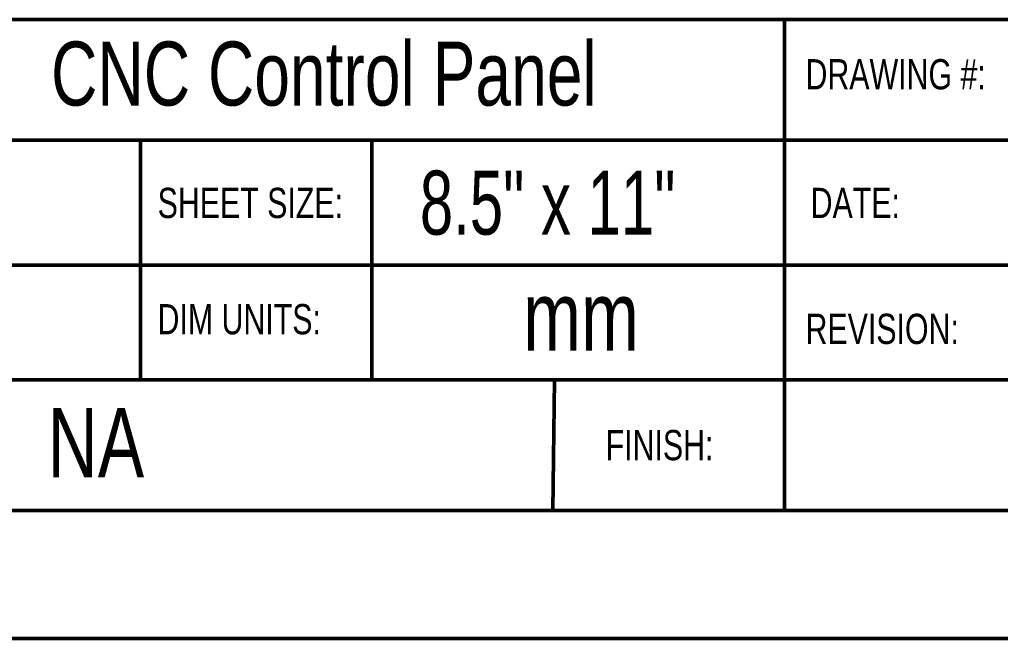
# Model space of a CAD drawing. Header units: millimetres. Extents: x 0 to 279, y 0 to 216.
# Drawn here: x 193.16 to 241.83, y 0 to 30.71 of the extents above; entities that cross this region are included whole.
import ezdxf

# ---------------------------------------------------------------- set-up
doc = ezdxf.new("R2010")
doc.units = ezdxf.units.MM
for name, color, linetype in [('PAGE_BORDER', 7, 'Continuous'), ('TITLE_BLOCK_BORDER', 7, 'Continuous'), ('TITLE_BLOCK_TEXT', 8, 'Continuous')]:
    doc.layers.add(name, color=color, linetype=linetype)
doc.styles.add('SLDTEXTSTYLE0', font='TXT', dxfattribs={"width": 0.75})
doc.styles.add('SLDTEXTSTYLE1', font='TXT', dxfattribs={"width": 0.7})

msp = doc.modelspace()

# ---------------------------------------------------------------- linework, layer by layer
at = {"color": 7, "linetype": 'Continuous', "lineweight": 50}
msp.add_line((0, 0), (279.4, 0), dxfattribs=at)
at = {"layer": 'PAGE_BORDER', "lineweight": 35}
msp.add_line((6.35, 6.35), (273.05, 6.35), dxfattribs=at)
at = {"layer": 'TITLE_BLOCK_BORDER', "lineweight": 50}
for p, q in [((273.05, 30.708), (166.18, 30.708)), ((231.126, 30.708), (231.126, 6.35)), ((273.05, 24.733), (166.18, 24.733)), ((199.16, 24.733), (199.16, 12.839)), ((210.638, 24.733), (210.638, 12.839)), ((273.05, 18.518), (166.18, 18.518)), ((166.36, 12.839), (273.05, 12.839)), ((219.705, 12.839), (219.615, 6.35)), ((166.18, 6.35), (273.05, 6.35))]:
    msp.add_line(p, q, dxfattribs=at)

# ---------------------------------------------------------------- texts
at = {"layer": 'TITLE_BLOCK_TEXT'}
for s, insert, char_height, attachment_point, style in [('CNC Control Panel', (208.263, 29.618), 3.175, 2, 'SLDTEXTSTYLE0'), ('DRAWING #:', (232.164, 28.746), 1.5, 1, 'SLDTEXTSTYLE0'), ('8.5" x 11"', (213.024, 23.213), 3.175, 1, 'SLDTEXTSTYLE1'), ('SHEET SIZE:', (200.013, 22.361), 1.5, 1, 'SLDTEXTSTYLE0'), ('DATE:', (232.417, 22.361), 1.5, 1, 'SLDTEXTSTYLE0'), ('DIM UNITS:', (200.008, 16.591), 1.5, 1, 'SLDTEXTSTYLE0'), ('mm', (221.022, 17.721), 3.4396, 2, 'SLDTEXTSTYLE0'), ('REVISION:', (232.164, 16.111), 1.5, 1, 'SLDTEXTSTYLE0'), ('NA', (196.948, 11.43), 3.4396, 2, 'SLDTEXTSTYLE0'), ('FINISH:', (222.245, 10.342), 1.5, 1, 'SLDTEXTSTYLE0')]:
    msp.add_mtext(s, dxfattribs=dict(at, insert=insert, char_height=char_height, attachment_point=attachment_point, style=style))

doc.saveas('drawing.dxf')
